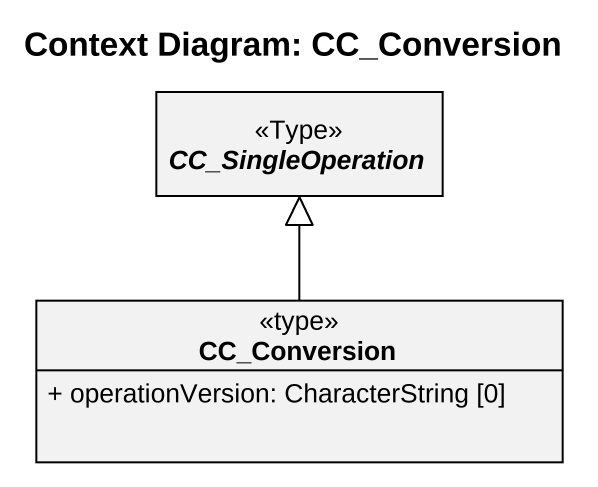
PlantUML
@startuml
title Context Diagram: CC_Conversion
hide circle
hide empty members
skinparam classAttributeIconSize 0
abstract class CC_SingleOperation <<Type>>
class CC_Conversion <<type>> {
  + operationVersion: CharacterString [0]
}
CC_Conversion -up-|> CC_SingleOperation
@enduml
